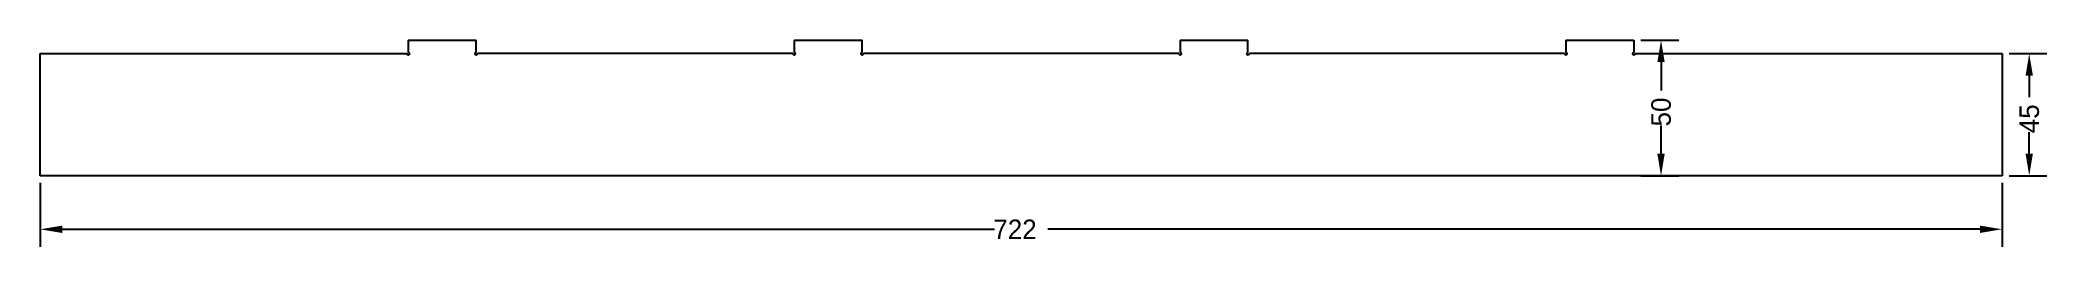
# Model space of a CAD drawing. Extents: x 0 to 738, y -26 to 50.
import ezdxf

# ---------------------------------------------------------------- set-up
doc = ezdxf.new("R2010")
doc.units = 0
doc.layers.get('DEFPOINTS').update_dxf_attribs({"linetype": 'CONTINUOUS'})
doc.layers.add('DIMENSION', color=7, linetype='CONTINUOUS')
doc.layers.add('PTE', color=18, linetype='CONTINUOUS')
doc.dimstyles.new('ROTATEDDIM0', dxfattribs={"dimtxt": 7.16, "dimasz": 8.105938, "dimexe": 6.495143, "dimexo": 2.598057, "dimtad": 0, "dimcen": 2.5, "dimazin": 3, "dimtfac": 1, "dimtmove": 0, "dimatfit": 3})
doc.dimstyles.new('ROTATEDDIM1', dxfattribs={"dimtxt": 7.16, "dimasz": 8.105938, "dimexe": 6.495143, "dimexo": 2.598057, "dimtad": 0, "dimcen": 2.5, "dimazin": 3, "dimtfac": 1, "dimtmove": 0, "dimatfit": 3})
doc.dimstyles.new('ROTATEDDIM2', dxfattribs={"dimtxt": 7.16, "dimasz": 8.105938, "dimexe": 6.495143, "dimexo": 2.598057, "dimtad": 0, "dimcen": 2.5, "dimazin": 3, "dimtfac": 1, "dimtmove": 0, "dimatfit": 3})

# ---------------------------------------------------------------- blocks, each defined once
blk = doc.blocks.new('*D1')
at = {"layer": 'DEFPOINTS', "color": 0}
for p in [(0, 0), (722, 0), (722, -19.71)]:
    blk.add_point(p, dxfattribs=at)
at = {"layer": 'DIMENSION', "color": 0}
for p, q in [((0, -2.6), (0, -26.2)), ((722, -2.6), (722, -26.2)), ((8.11, -19.71), (351.17, -19.71)), ((713.89, -19.71), (370.83, -19.71))]:
    blk.add_line(p, q, dxfattribs=at)
for points in [[(8.11, -18.36), (8.11, -21.06), (0, -19.71)], [(713.89, -21.06), (713.89, -18.36), (722, -19.71)]]:
    blk.add_solid(points, dxfattribs=at)
at = {"layer": 'DIMENSION', "color": 0, "linetype": 'CONTINUOUS'}
blk.add_text('722', height=7.16, dxfattribs=at).set_placement((350.77, -23.29))
blk = doc.blocks.new('*D2')
at = {"layer": 'DEFPOINTS', "color": 0}
for p in [(586.5, 50), (586.5, 0), (596.5, 0)]:
    blk.add_point(p, dxfattribs=at)
at = {"layer": 'DIMENSION', "color": 0}
for p, q in [((589.1, 50), (603, 50)), ((596.5, 41.89), (596.5, 31.42)), ((596.5, 8.11), (596.5, 18.58)), ((589.1, 0), (603, 0))]:
    blk.add_line(p, q, dxfattribs=at)
for points in [[(597.85, 41.89), (595.15, 41.89), (596.5, 50)], [(595.15, 8.11), (597.85, 8.11), (596.5, 0)]]:
    blk.add_solid(points, dxfattribs=at)
at = {"layer": 'DIMENSION', "color": 0, "linetype": 'CONTINUOUS'}
blk.add_text('50', height=7.16, rotation=90, dxfattribs=at).set_placement((600.08, 18.18))
blk = doc.blocks.new('*D3')
at = {"layer": 'DEFPOINTS', "color": 0}
for p in [(722, 45), (722, 0), (732, 0)]:
    blk.add_point(p, dxfattribs=at)
at = {"layer": 'DIMENSION', "color": 0}
for p, q in [((724.6, 45), (738.49, 45)), ((732, 36.89), (732, 28.92)), ((732, 8.11), (732, 16.08)), ((724.6, 0), (738.49, 0))]:
    blk.add_line(p, q, dxfattribs=at)
for points in [[(733.35, 36.89), (730.65, 36.89), (732, 45)], [(730.65, 8.11), (733.35, 8.11), (732, 0)]]:
    blk.add_solid(points, dxfattribs=at)
at = {"layer": 'DIMENSION', "color": 0, "linetype": 'CONTINUOUS'}
blk.add_text('45', height=7.16, rotation=90, dxfattribs=at).set_placement((735.58, 15.68))

msp = doc.modelspace()

# ---------------------------------------------------------------- linework, layer by layer
at = {"layer": 'PTE', "color": 8}
for p, q in [((0, 45), (135, 45)), ((0, 0), (0, 45)), ((135.5, 50), (160.5, 50)), ((135.5, 50), (135.5, 45.5)), ((160.5, 45.5), (160.5, 50)), ((277, 45), (161, 45)), ((277.5, 50), (302.5, 50)), ((277.5, 50), (277.5, 45.5)), ((302.5, 45.5), (302.5, 50)), ((419, 45), (303, 45)), ((419.5, 50), (444.5, 50)), ((419.5, 50), (419.5, 45.5)), ((444.5, 45.5), (444.5, 50)), ((561, 45), (445, 45)), ((561.5, 50), (561.5, 45.5)), ((587, 45), (722, 45)), ((722, 45), (722, 0)), ((722, 0), (0, 0))]:
    msp.add_line(p, q, dxfattribs=at)
at = {"layer": 'PTE', "color": 150}
for p, q in [((561.5, 50), (586.5, 50)), ((586.5, 50), (586.5, 45.5))]:
    msp.add_line(p, q, dxfattribs=at)
at = {"layer": 'PTE', "color": 8}
for centre, start, end in [((135.5, 45), 180, 90), ((160.5, 45), 90, 360), ((277.5, 45), 180, 90), ((302.5, 45), 90, 0), ((419.5, 45), 180, 90), ((444.5, 45), 90, 0), ((561.5, 45), 180, 90), ((586.5, 45), 90, 360)]:
    msp.add_arc(centre, 0.5, start, end, dxfattribs=at)

# ---------------------------------------------------------------- dimensions: what is measured, and where the dimension line sits
at = {"layer": 'DIMENSION', "color": 150}
for base, p1, p2, dimstyle, picture, middle in [((596.5, 0), (586.5, 50), (586.5, 0), 'ROTATEDDIM1', '*D2', (596.5, 25)), ((732, 0), (722, 45), (722, 0), 'ROTATEDDIM2', '*D3', (732, 22.5))]:
    dim = msp.add_linear_dim(base=base, p1=p1, p2=p2, angle=90, dimstyle=dimstyle, dxfattribs=at)
    dim.commit()
    dim.dimension.update_dxf_attribs({"geometry": picture, "text_midpoint": middle})
dim = msp.add_linear_dim(base=(722, -19.708), p1=(0, 0), p2=(722, 0), dimstyle='ROTATEDDIM0', dxfattribs=at)
dim.commit()
dim.dimension.update_dxf_attribs({"geometry": '*D1', "text_midpoint": (361, -19.708)})

doc.saveas('drawing.dxf')
